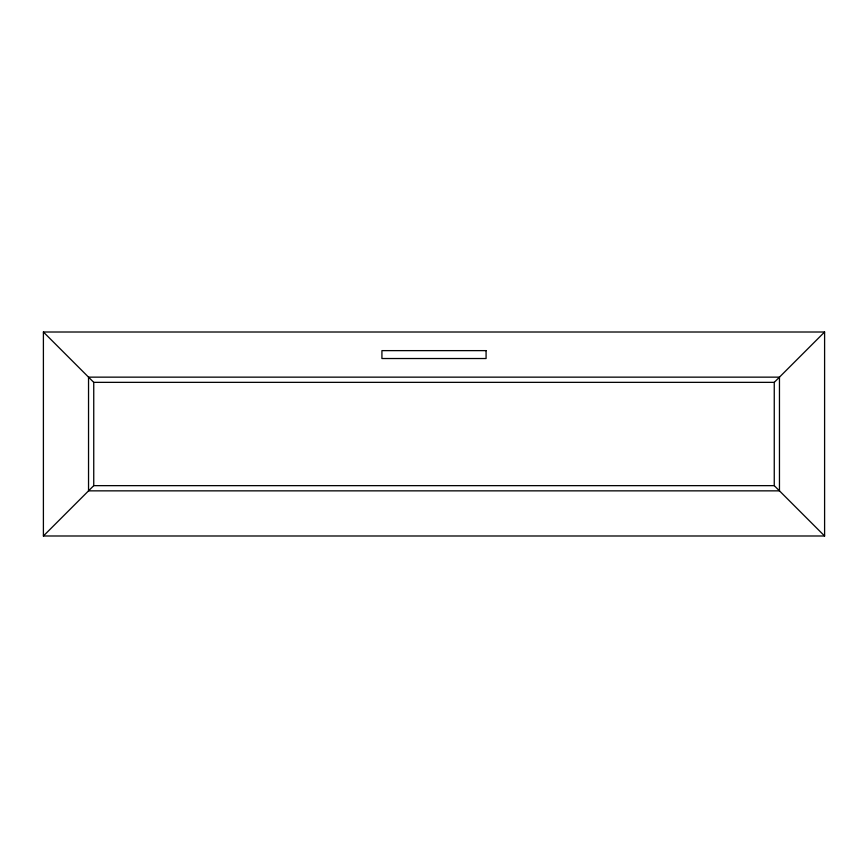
<?xml version="1.0" encoding="UTF-8"?>
<svg xmlns="http://www.w3.org/2000/svg" width="868" height="868" viewBox="0 0 868 868"><rect width="100%" height="100%" fill="white"/><g stroke="black" fill="none" stroke-linecap="round" stroke-linejoin="round"><path stroke-width="1.3" d="M43.4 535.99L93.744 485.646L774.256 485.646L824.6 535.99L824.6 332.01L43.4 332.01L43.4 535.99L824.6 535.99M43.4 332.01L93.744 382.354L774.256 382.354L824.6 332.01M774.256 382.354L774.256 485.646M93.744 382.354L93.744 485.646M486.08 350.629L381.92 350.629L381.92 358.527L486.08 358.527L486.08 350.629M779.464 377.146L88.536 377.146L88.536 490.854L779.464 490.854L779.464 377.146"/></g></svg>
